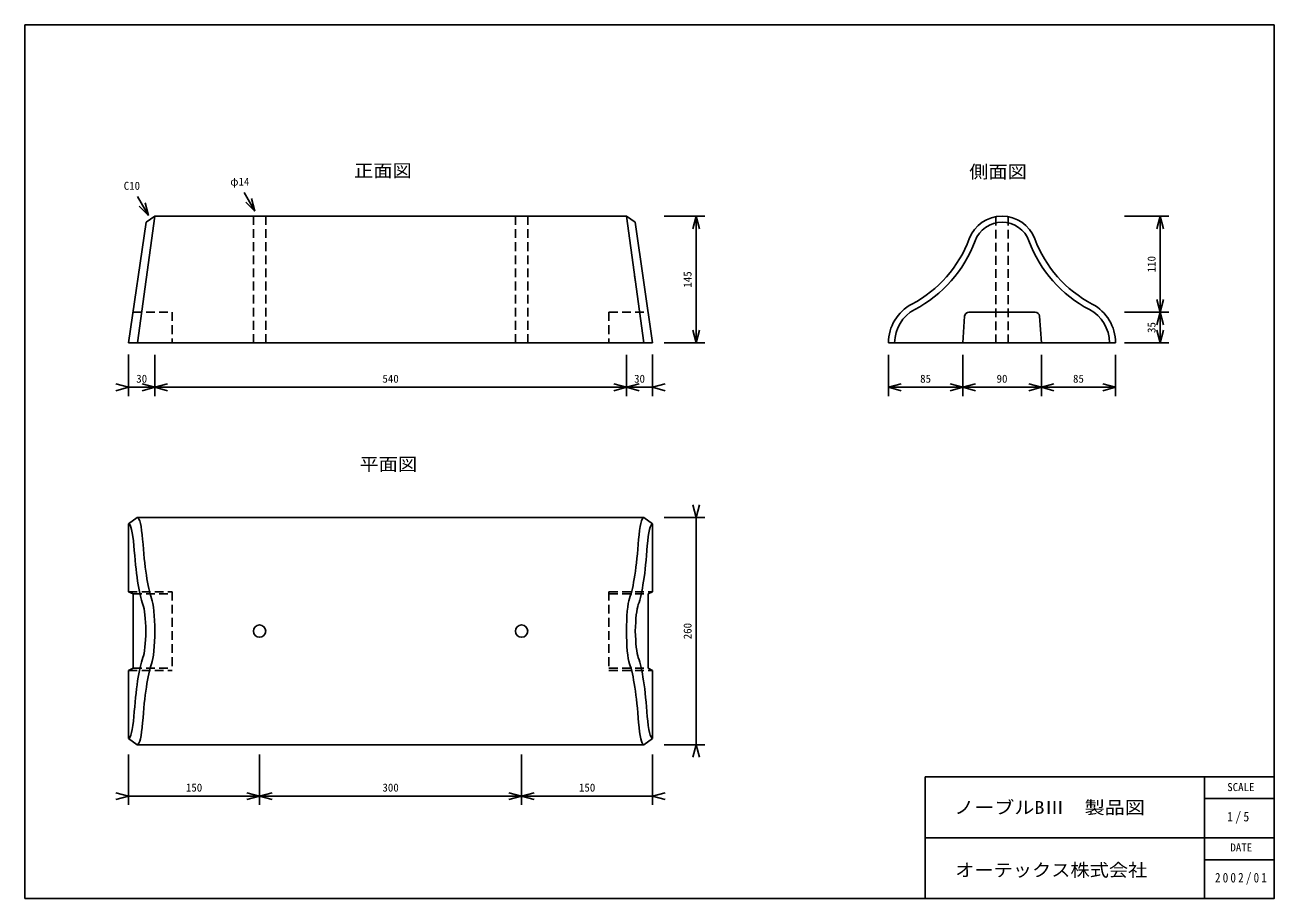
# Model space of a CAD drawing. Units: millimetres, scale not verified. Extents: x -717 to 713, y -529 to 471.
import ezdxf
from ezdxf.enums import TextEntityAlignment as Align

# ---------------------------------------------------------------- set-up
doc = ezdxf.new("R2010")
doc.units = ezdxf.units.MM
doc.header["$LTSCALE"] = 5
doc.linetypes.add('DASHED2', pattern=[3, 2, -1])
for name, color, linetype in [('0-0_外形', 7, 'Continuous'), ('0-1', 4, 'Continuous'), ('0-2', 7, 'Continuous')]:
    doc.layers.add(name, color=color, linetype=linetype)
doc.styles.add('ＭＳ ゴシック', font='')
doc.styles.get('ＭＳ ゴシック').set_extended_font_data('MS Gothic')

msp = doc.modelspace()

# ---------------------------------------------------------------- linework, layer by layer
at = {"layer": '0-0_外形'}
for p, q in [((-597.901, 107.483), (-577.953, 245.403)), ((-587.878, 107.483), (-567.953, 252.483)), ((-577.953, 245.403), (-567.953, 252.483)), ((-567.953, 252.483), (-27.953, 252.483)), ((-7.953, 107.483), (-27.953, 252.483)), ((359.215, 137.84), (357.047, 107.483)), ((439.891, 142.483), (364.202, 142.483)), ((444.878, 137.84), (447.047, 107.483)), ((-597.953, 107.483), (-587.878, 107.483)), ((-597.934, 107.483), (-597.901, 107.483)), ((-587.953, 107.483), (2.047, 107.483)), ((272.047, 107.483), (447.047, 107.483)), ((447.047, 107.483), (532.047, 107.483)), ((-597.953, -99.597), (-587.953, -92.517)), ((-597.953, -177.517), (-597.953, -99.597)), ((-587.953, -92.517), (-7.953, -92.517)), ((-7.953, -92.517), (2.047, -99.597)), ((2.047, -177.517), (2.047, -99.597)), ((-597.953, -177.517), (-592.878, -180.017)), ((-592.878, -265.017), (-592.878, -180.017)), ((2.047, -177.517), (-3.029, -180.017)), ((-3.029, -265.017), (-3.029, -180.017)), ((-597.953, -267.517), (-592.878, -265.017)), ((-597.953, -345.437), (-597.953, -267.517)), ((2.047, -267.517), (-3.029, -265.017)), ((2.047, -345.437), (2.047, -267.517)), ((313.943, -389.176), (313.943, -529.176)), ((633.909, -389.176), (313.943, -389.176)), ((713.444, -389.176), (633.909, -389.176)), ((633.943, -389.176), (633.943, -528.769)), ((713.444, -414.176), (633.909, -414.176)), ((713.444, -459.176), (313.943, -459.176)), ((713.444, -484.176), (633.909, -484.176)), ((-716.556, -528.769), (713.444, -528.769))]:
    msp.add_line(p, q, dxfattribs=at)
at = {"layer": '0-0_外形', "linetype": 'DASHED2'}
for p, q in [((-454.927, 252.483), (-454.927, 107.483)), ((-440.927, 252.483), (-440.927, 107.483)), ((-154.927, 252.483), (-154.927, 107.483)), ((-140.927, 252.483), (-140.927, 107.483)), ((395.047, 251.866), (395.047, 107.483)), ((409.047, 251.866), (409.047, 107.483)), ((-592.839, 142.483), (-547.927, 142.483)), ((-547.927, 142.483), (-547.927, 107.483)), ((-47.927, 142.483), (-47.927, 107.483)), ((-47.927, 142.483), (-3.029, 142.483)), ((-597.953, -177.517), (-547.927, -177.517)), ((-592.878, -180.017), (-547.927, -180.017)), ((-547.927, -177.517), (-547.927, -267.517)), ((-47.927, -177.517), (2.047, -177.517)), ((-47.927, -180.017), (-3.029, -180.017)), ((-597.953, -267.517), (-547.927, -267.517)), ((-592.878, -265.017), (-547.927, -265.017)), ((-47.927, -265.017), (-3.029, -265.017))]:
    msp.add_line(p, q, dxfattribs=at)
at = {"layer": '0-0_外形', "color": 4}
msp.add_line((-17.205, 174.559), (-18.583, 184.551), dxfattribs=at)
at = {"layer": '0-0_外形'}
for points in [[(713.444, -528.769), (713.444, 471.231), (-716.556, 471.231), (-716.556, -528.769)], [(2.047, 107.483), (-17.953, 245.403), (-27.953, 252.483)], [(-597.953, -345.437), (-587.953, -352.517), (-7.953, -352.517), (2.047, -345.437)]]:
    msp.add_lwpolyline(points, dxfattribs=at)
msp.add_lwpolyline([(-716.556, -528.769), (713.444, -528.769), (713.444, 471.231), (-716.556, 471.231)], close=True, dxfattribs=at)
msp.add_lwpolyline([(-716.556, -528.769), (713.444, -528.769), (713.444, 471.231), (-716.556, 471.231)], close=True, dxfattribs=at)
msp.add_lwpolyline([(-716.556, -528.769), (713.444, -528.769), (713.444, 471.231), (-716.556, 471.231)], close=True, dxfattribs=at)
msp.add_lwpolyline([(-716.556, -528.769), (713.444, -528.769), (713.444, 471.231), (-716.556, 471.231)], close=True, dxfattribs=at)
msp.add_lwpolyline([(-716.556, -528.769), (713.444, -528.769), (713.444, 471.231), (-716.556, 471.231)], close=True, dxfattribs=at)
at = {"layer": '0-0_外形', "linetype": 'DASHED2'}
msp.add_lwpolyline([(-716.556, -528.769), (713.444, -528.769), (713.444, 471.231), (-716.556, 471.231)], close=True, dxfattribs=at)
msp.add_lwpolyline([(-47.927, -177.517), (-47.927, -267.517), (2.047, -267.517)], dxfattribs=at)
at = {"layer": '0-0_外形'}
for centre in [(-447.953, -222.517), (-147.953, -222.517)]:
    msp.add_circle(centre, 7, dxfattribs=at)
for centre, radius, start, end in [((402.047, 212.483), 40, 90, 159.48322), ((402.047, 212.483), 32.93, 90, 159.48322), ((402.047, 212.483), 40, 20.51678, 90), ((402.047, 212.483), 32.93, 20.51678, 90), ((233.464, 275.57), 140, 297.78946, 339.48322), ((233.464, 275.57), 147.07, 297.78946, 339.48322), ((570.629, 275.57), 147.07, 200.51678, 242.21054), ((570.629, 275.57), 140, 200.51678, 242.21054), ((322.047, 107.483), 50, 117.78946, 180), ((322.047, 107.483), 42.93, 117.78946, 180), ((482.047, 107.483), 42.93, 0, 62.21054), ((482.047, 107.483), 50, 0, 62.21054), ((364.202, 137.483), 5, 90, 175.91438), ((439.891, 137.483), 5, 4.08562, 90)]:
    msp.add_arc(centre, radius, start, end, dxfattribs=at)
for centre, major_axis, ratio, start_param, end_param in [((-597.953, -149.597), (0, 50), 0.1405, 5.23103502, 6.28318531), ((-587.953, -142.517), (0, 50), 0.1405, 5.23103502, 6.28318531), ((-7.953, -142.517), (0, 50), 0.1405, 0, 1.05215029), ((2.047, -149.597), (0, 50), 0.1405, 0, 1.05215029), ((-574.774, -61.196), (0, 140), 0.1368, 2.04048391, 2.78048209), ((-564.774, -54.116), (0, 140), 0.1368, 2.04048391, 2.78048209), ((-31.133, -54.116), (0, 140), 0.1368, 3.50270322, 4.2427014), ((-21.133, -61.196), (0, 140), 0.1368, 3.50270322, 4.2427014), ((-573.471, -222.517), (0, 40), 0.1368, 4.71238898, 5.92277252), ((-22.436, -222.517), (0, 40), 0.1368, 0.36041279, 1.57079633), ((-583.471, -229.597), (0, 40), 0.1368, 4.89032646, 5.92277252), ((-12.436, -229.597), (0, 40), 0.1368, 0.36041279, 1.39285884), ((-583.471, -215.437), (0, -40), 0.1368, 0.36041279, 1.39285884), ((-573.471, -222.517), (0, -40), 0.1368, 0.36041279, 1.57079633), ((-22.436, -222.517), (0, -40), 0.1368, 4.71238898, 5.92277252), ((-12.436, -215.437), (0, -40), 0.1368, 4.89032646, 5.92277252), ((-574.774, -383.837), (0, -140), 0.1368, 3.50270322, 4.2427014), ((-21.133, -383.837), (0, -140), 0.1368, 2.04048391, 2.78048209), ((-564.774, -390.917), (0, -140), 0.1368, 3.50270322, 4.2427014), ((-31.133, -390.917), (0, -140), 0.1368, 2.04048391, 2.78048209), ((-597.953, -295.437), (0, -50), 0.1405, 0, 1.05215029), ((-587.953, -302.517), (0, -50), 0.1405, 0, 1.05215029), ((-7.953, -302.517), (0, -50), 0.1405, 5.23103502, 6.28318531), ((2.047, -295.437), (0, -50), 0.1405, 5.23103502, 6.28318531)]:
    msp.add_ellipse(centre, major_axis=major_axis, ratio=ratio, start_param=start_param, end_param=end_param, dxfattribs=at)
at = {"layer": '0-1'}
for p, q in [((-575.194, 253.249), (-587.694, 274.899)), ((-453.243, 257.991), (-465.743, 279.641)), ((-453.243, 257.991), (-457.125, 272.48)), ((-575.194, 253.249), (-585.801, 263.855)), ((-575.194, 253.249), (-579.077, 267.738)), ((-453.243, 257.991), (-463.85, 268.597)), ((61.838, 252.483), (15.088, 252.483)), ((51.838, 252.483), (47.956, 237.994)), ((51.838, 107.483), (51.838, 252.483)), ((51.838, 252.483), (55.72, 237.994)), ((593.037, 252.483), (542.37, 252.483)), ((583.037, 252.483), (579.155, 237.994)), ((583.037, 142.483), (583.037, 252.483)), ((583.037, 252.483), (586.919, 237.994)), ((583.037, 142.483), (579.155, 156.972)), ((583.037, 142.483), (586.919, 156.972)), ((593.037, 142.483), (542.37, 142.483)), ((583.037, 142.483), (579.155, 127.994)), ((583.037, 107.483), (583.037, 142.483)), ((583.037, 142.483), (586.919, 127.994)), ((51.838, 107.483), (47.956, 121.972)), ((51.838, 107.483), (47.956, 121.972)), ((51.838, 107.483), (55.72, 121.972)), ((51.838, 107.483), (55.72, 121.972)), ((583.037, 107.483), (579.155, 121.972)), ((583.037, 107.483), (586.919, 121.972)), ((61.838, 107.483), (15.088, 107.483)), ((61.838, 107.483), (15.096, 107.483)), ((593.037, 107.483), (542.37, 107.483)), ((-597.901, 46.83), (-597.901, 93.894)), ((-597.901, 46.528), (-597.901, 93.785)), ((-567.953, 46.528), (-567.953, 93.785)), ((-27.953, 46.528), (-27.953, 93.785)), ((2.047, 46.83), (2.047, 93.894)), ((2.047, 46.528), (2.047, 93.785)), ((272.047, 46.528), (272.047, 93.785)), ((357.047, 46.528), (357.047, 93.785)), ((447.047, 46.528), (447.047, 93.785)), ((532.047, 46.528), (532.047, 93.785)), ((-597.901, 56.528), (-612.389, 60.41)), ((-567.953, 56.528), (-582.442, 60.41)), ((-567.953, 56.528), (-553.465, 60.41)), ((-27.953, 56.528), (-42.442, 60.41)), ((-27.953, 56.528), (-13.465, 60.41)), ((2.047, 56.528), (16.535, 60.41)), ((272.047, 56.528), (286.535, 60.41)), ((357.047, 56.528), (342.558, 60.41)), ((357.047, 56.528), (371.535, 60.41)), ((447.047, 56.528), (432.558, 60.41)), ((447.047, 56.528), (461.535, 60.41)), ((532.047, 56.528), (517.558, 60.41)), ((-597.901, 56.528), (-612.389, 52.646)), ((-567.953, 56.528), (-597.901, 56.528)), ((-567.953, 56.528), (-582.442, 52.646)), ((-27.953, 56.528), (-567.953, 56.528)), ((-567.953, 56.528), (-553.465, 52.646)), ((-27.953, 56.528), (-42.442, 52.646)), ((2.047, 56.528), (-27.953, 56.528)), ((-27.953, 56.528), (-13.465, 52.646)), ((2.047, 56.528), (16.535, 52.646)), ((272.047, 56.528), (357.047, 56.528)), ((272.047, 56.528), (286.535, 52.646)), ((357.047, 56.528), (342.558, 52.646)), ((357.047, 56.528), (447.047, 56.528)), ((357.047, 56.528), (371.535, 52.646)), ((447.047, 56.528), (432.558, 52.646)), ((447.047, 56.528), (532.047, 56.528)), ((447.047, 56.528), (461.535, 52.646)), ((532.047, 56.528), (517.558, 52.646)), ((51.838, -92.517), (47.956, -78.028)), ((51.838, -92.517), (55.72, -78.028)), ((61.838, -92.517), (15.096, -92.517)), ((51.838, -92.517), (51.838, -352.517)), ((61.838, -352.517), (15.096, -352.517)), ((51.838, -352.517), (47.956, -367.006)), ((51.838, -352.517), (55.72, -367.006)), ((-597.953, -421.459), (-597.953, -363.59)), ((-447.953, -421.459), (-447.953, -363.59)), ((-147.953, -421.459), (-147.953, -363.59)), ((2.047, -421.459), (2.047, -363.59)), ((-597.953, -411.459), (-612.442, -407.577)), ((-597.953, -411.459), (-612.442, -415.342)), ((-447.953, -411.459), (-597.953, -411.459)), ((-447.953, -411.459), (-462.442, -407.577)), ((-447.953, -411.459), (-462.442, -415.342)), ((-447.953, -411.459), (-433.465, -407.577)), ((-147.953, -411.459), (-447.953, -411.459)), ((-447.953, -411.459), (-433.465, -415.342)), ((-147.953, -411.459), (-162.442, -407.577)), ((-147.953, -411.459), (-162.442, -415.342)), ((-147.953, -411.459), (-133.465, -407.577)), ((2.047, -411.459), (-147.953, -411.459)), ((-147.953, -411.459), (-133.465, -415.342)), ((2.047, -411.459), (16.535, -407.577)), ((2.047, -411.459), (16.535, -415.342))]:
    msp.add_line(p, q, dxfattribs=at)

# ---------------------------------------------------------------- texts
at = {"layer": '0-0_外形', "color": 4, "style": 'ＭＳ ゴシック'}
for s, p in [('SCALE', (659.89, -408.384)), ('DATE', (663.505, -477.529))]:
    msp.add_text(s, height=9.164, dxfattribs=at).set_placement(p, align=Align.BOTTOM_LEFT)
at = {"layer": '0-0_外形', "style": 'ＭＳ ゴシック'}
for s, width, p in [('ノーブルBⅢ\u3000製品図', 1.15, (347.159, -436.111)), ('オーテックス株式会社', 1.1, (348.394, -507.766))]:
    msp.add_text(s, height=14.66, dxfattribs=dict(at, width=width)).set_placement(p, align=Align.BOTTOM_LEFT)
at = {"layer": '0-0_外形', "char_height": 11, "attachment_point": 7, "style": 'ＭＳ ゴシック'}
for s, insert in [('\\T1.38;\\W0.9;1/5', (659.794, -443.038)), ('\\T1.39;\\W0.85;2002/01', (645.834, -512.914))]:
    msp.add_mtext(s, dxfattribs=dict(at, insert=insert))
at = {"layer": '0-1', "style": 'ＭＳ ゴシック'}
for s, p in [('C10', (-603.494, 279.849)), ('φ14', (-481.543, 284.591)), ('30', (-589.177, 59.028)), ('540', (-307.328, 59.028)), ('30', (-19.203, 59.028)), ('85', (308.297, 59.028)), ('90', (395.797, 59.028)), ('85', (483.297, 59.028)), ('150', (-532.328, -408.959)), ('300', (-307.328, -408.959)), ('150', (-82.328, -408.959))]:
    msp.add_text(s, height=9.164, dxfattribs=at).set_placement(p, align=Align.BOTTOM_LEFT)
for s, p in [('110', (580.537, 188.108)), ('145', (49.338, 170.608)), ('35', (580.537, 118.733)), ('260', (49.338, -231.892))]:
    msp.add_text(s, height=9.164, rotation=90, dxfattribs=at).set_placement(p, align=Align.BOTTOM_LEFT)
at = {"layer": '0-2', "style": 'ＭＳ ゴシック', "width": 1.1}
for s, p in [('正面図', (-339.746, 292.8)), ('側面図', (364.455, 291.564)), ('平面図', (-333.569, -43.24))]:
    msp.add_text(s, height=14.66, dxfattribs=at).set_placement(p, align=Align.BOTTOM_LEFT)

doc.saveas('drawing.dxf')
